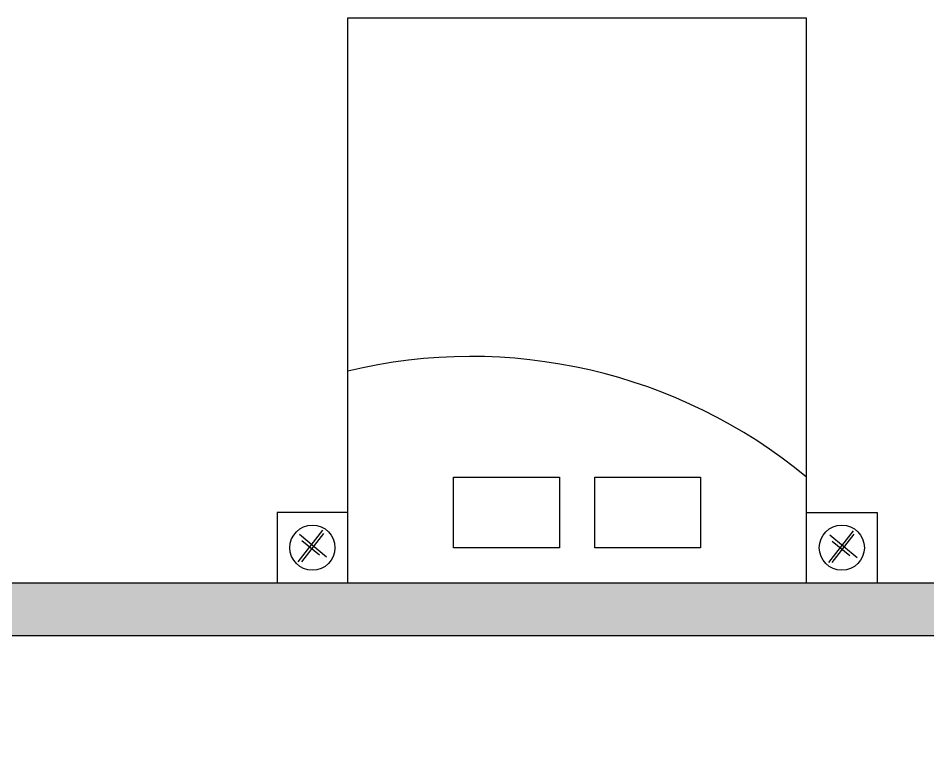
# Model space of a CAD drawing. Header units: millimetres. Extents: x -656 to 1500, y 0 to 1085.
# Drawn here: x 236.7 to 494.4, y 465 to 670 of the extents above; entities that cross this region are included whole.
import ezdxf

# ---------------------------------------------------------------- set-up
doc = ezdxf.new("R2010")
doc.units = ezdxf.units.MM
doc.layers.add('1 - paredes', color=7, linetype='Continuous', lineweight=25, true_color=0x000000)
doc.layers.add('4 - layouts dos objetos', color=83, linetype='Continuous', lineweight=25, true_color=0x63c85c)

msp = doc.modelspace()

# ---------------------------------------------------------------- hatches: boundary and pattern name
at = {"layer": '1 - paredes', "true_color": 0xa0a0a4}
msp.add_hatch(color=252, dxfattribs=at).paths.add_polyline_path([(580, 495), (200, 495), (200, 465), (185, 465), (185, 495), (185, 570), (200, 570), (200, 510), (565, 510), (565, 670), (580, 670)])

# ---------------------------------------------------------------- linework, layer by layer
at = {"layer": '1 - paredes'}
for p, q in [((200, 510), (565, 510)), ((580, 495), (200, 495))]:
    msp.add_line(p, q, dxfattribs=at)
at = {"layer": '4 - layouts dos objetos'}
for p, q in [((460, 670), (330, 670)), ((330, 670), (330, 510)), ((460, 510), (460, 670)), ((360, 520), (360, 540)), ((360, 540), (390, 540)), ((390, 540), (390, 520)), ((400, 520), (400, 540)), ((400, 540), (430, 540)), ((430, 540), (430, 520)), ((330, 530), (310, 530)), ((310, 530), (310, 510)), ((460, 530), (480, 530)), ((480, 530), (480, 510)), ((316.01, 516), (323.01, 525)), ((316.31, 523.8), (324.01, 517.4)), ((317.01, 516), (323.21, 524)), ((466.3, 515.8), (473.3, 524.8)), ((466.6, 523.6), (474.3, 517.2)), ((467.3, 515.8), (473.5, 523.8)), ((317.01, 522), (322.01, 518)), ((467.3, 521.8), (472.3, 517.8)), ((390, 520), (360, 520)), ((430, 520), (400, 520)), ((310, 510), (330, 510)), ((330, 510), (460, 510)), ((460, 510), (460, 510)), ((460, 510), (480, 510))]:
    msp.add_line(p, q, dxfattribs=at)
for centre in [(320.01, 520), (470, 520)]:
    msp.add_circle(centre, 6.4, dxfattribs=at)
msp.add_arc((365, 425), 149.16, 50.4403, 103.5704, dxfattribs=at)

doc.saveas('drawing.dxf')
